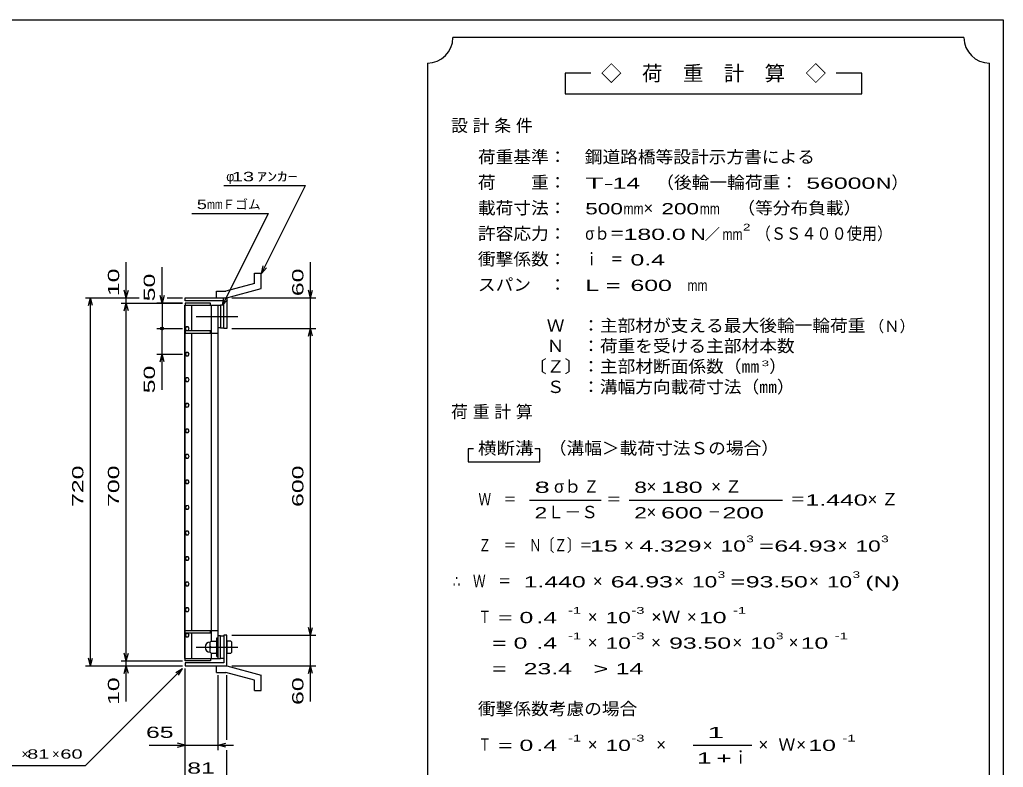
# Model space of a CAD drawing. Units: millimetres, scale not verified. Extents: x -1820 to 1731, y -1282 to 1054.
# Drawn here: x -194 to 1731, y -410 to 1054 of the extents above; entities that cross this region are included whole.
import ezdxf
from ezdxf.enums import TextEntityAlignment as Align

# ---------------------------------------------------------------- set-up
doc = ezdxf.new("R2010")
doc.units = ezdxf.units.MM
doc.header["$LTSCALE"] = 10
doc.linetypes.add('CHAIN', pattern=[18.5, 12, -1.5, 3.5, -1.5])
for name, color, linetype, lineweight in [('0_2', 150, 'Continuous', 25), ('16', 3, 'Continuous', 25), ('19', 6, 'Continuous', 25), ('22', 4, 'Continuous', 25), ('24', 2, 'Continuous', 25)]:
    doc.layers.add(name, color=color, linetype=linetype, lineweight=lineweight)
doc.styles.add('ベクトル', font='')
doc.styles.get('ベクトル').set_extended_font_data('ベクトル')

msp = doc.modelspace()

# ---------------------------------------------------------------- linework, layer by layer
at = {"layer": '0_2'}
for p, q in [((-1729, 1053.5), (1731, 1053.5)), ((1731, 1053.5), (1731, -1146.5))]:
    msp.add_line(p, q, dxfattribs=at)
at = {"layer": '16'}
for p, q in [((129.3, -196.5), (129.3, 494.5)), ((129.3, 494.5), (130, 494.5)), ((180, 499), (130, 499)), ((130, 499), (130, 494.5)), ((130, 494.5), (180, 494.5)), ((130, -196.5), (130, 494.5)), ((130, 494.5), (195, 494.5)), ((143.5, 444.5), (143.5, 494.5)), ((180, 494.5), (180, 499)), ((181.5, -161.5), (181.5, 494.5)), ((195, -196.5), (195, 494.5)), ((195, 494.5), (199.5, 494.5)), ((199.5, 494.5), (199.5, 450.5)), ((205.5, 494.5), (199.5, 494.5)), ((205.5, 450.5), (205.5, 494.5)), ((131.98, 452.45), (130, 448.97)), ((130, 448.97), (132.02, 445.52)), ((130, 444.5), (130, 440)), ((180, 444.5), (130, 444.5)), ((135.98, 452.48), (131.98, 452.45)), ((132.02, 445.52), (136.02, 445.55)), ((138, 449), (135.98, 452.48)), ((136.02, 445.55), (138, 449.03)), ((180, 440), (180, 444.5)), ((199.5, 450.5), (195, 450.5)), ((199.5, 450.5), (205.5, 450.5)), ((130, 440), (195, 440)), ((143.5, -142), (143.5, 440)), ((131.98, 402.45), (130, 398.97)), ((130, 398.97), (132.02, 395.52)), ((135.98, 402.48), (131.98, 402.45)), ((132.02, 395.52), (136.02, 395.55)), ((138, 399), (135.98, 402.48)), ((136.02, 395.55), (138, 399.03)), ((131.98, 352.45), (130, 348.97)), ((130, 348.97), (132.02, 345.52)), ((135.98, 352.48), (131.98, 352.45)), ((138, 349), (135.98, 352.48)), ((136.02, 345.55), (138, 349.03)), ((132.02, 345.52), (136.02, 345.55)), ((131.98, 302.45), (130, 298.97)), ((130, 298.97), (132.02, 295.52)), ((135.98, 302.48), (131.98, 302.45)), ((132.02, 295.52), (136.02, 295.55)), ((138, 299), (135.98, 302.48)), ((136.02, 295.55), (138, 299.03)), ((131.98, 252.45), (130, 248.97)), ((135.98, 252.48), (131.98, 252.45)), ((138, 249), (135.98, 252.48)), ((130, 248.97), (132.02, 245.52)), ((132.02, 245.52), (136.02, 245.55)), ((136.02, 245.55), (138, 249.03)), ((131.98, 202.45), (130, 198.97)), ((130, 198.97), (132.02, 195.52)), ((135.98, 202.48), (131.98, 202.45)), ((132.02, 195.52), (136.02, 195.55)), ((138, 199), (135.98, 202.48)), ((136.02, 195.55), (138, 199.03)), ((131.98, 152.45), (130, 148.97)), ((130, 148.97), (132.02, 145.52)), ((135.98, 152.48), (131.98, 152.45)), ((132.02, 145.52), (136.02, 145.55)), ((138, 149), (135.98, 152.48)), ((136.02, 145.55), (138, 149.03)), ((131.98, 102.45), (130, 98.97)), ((130, 98.97), (132.02, 95.52)), ((135.98, 102.48), (131.98, 102.45)), ((138, 99), (135.98, 102.48)), ((136.02, 95.55), (138, 99.03)), ((132.02, 95.52), (136.02, 95.55)), ((131.98, 52.45), (130, 48.97)), ((130, 48.97), (132.02, 45.52)), ((135.98, 52.48), (131.98, 52.45)), ((132.02, 45.52), (136.02, 45.55)), ((138, 49), (135.98, 52.48)), ((136.02, 45.55), (138, 49.03)), ((131.98, 2.45), (130, -1.03)), ((135.98, 2.48), (131.98, 2.45)), ((138, -1), (135.98, 2.48)), ((130, -1.03), (132.02, -4.48)), ((132.02, -4.48), (136.02, -4.45)), ((136.02, -4.45), (138, -0.97)), ((131.98, -47.55), (130, -51.03)), ((130, -51.03), (132.02, -54.48)), ((135.98, -47.52), (131.98, -47.55)), ((132.02, -54.48), (136.02, -54.45)), ((138, -51), (135.98, -47.52)), ((136.02, -54.45), (138, -50.97)), ((131.98, -97.55), (130, -101.03)), ((130, -101.03), (132.02, -104.48)), ((135.98, -97.52), (131.98, -97.55)), ((132.02, -104.48), (136.02, -104.45)), ((138, -101), (135.98, -97.52)), ((136.02, -104.45), (138, -100.97)), ((130, -146.5), (130, -142)), ((130, -142), (195, -142)), ((130, -146.5), (180, -146.5)), ((131.98, -147.55), (130, -151.03)), ((130, -151.03), (132.02, -154.48)), ((135.98, -147.52), (131.98, -147.55)), ((138, -151), (135.98, -147.52)), ((136.02, -154.45), (138, -150.97)), ((143.5, -196.5), (143.5, -146.5)), ((180, -146.5), (180, -142)), ((199.5, -152.5), (195, -152.5)), ((199.5, -196.5), (199.5, -152.5)), ((199.5, -152.5), (205.5, -152.5)), ((205.5, -152.5), (205.5, -196.5)), ((132.02, -154.48), (136.02, -154.45)), ((181, -162.5), (179, -164.5)), ((179, -184.5), (179, -164.5)), ((181, -174.5), (179, -172.5)), ((181, -162.5), (190, -162.5)), ((192, -164.5), (190, -162.5)), ((190, -174.5), (192, -172.5)), ((192, -193), (192, -156)), ((192, -156), (195, -156)), ((195, -193), (195, -156)), ((181, -174.5), (179, -176.5)), ((179, -184.5), (181, -186.5)), ((181, -174.5), (190, -174.5)), ((181, -186.5), (190, -186.5)), ((181.5, -196.5), (181.5, -187.5)), ((192, -176.5), (190, -174.5)), ((190, -186.5), (192, -184.5)), ((129.3, -196.5), (130, -196.5)), ((130, -196.5), (180, -196.5)), ((130, -201), (130, -196.5)), ((130, -196.5), (195, -196.5)), ((180, -201), (130, -201)), ((180, -196.5), (180, -201)), ((192, -193), (195, -193)), ((195, -196.5), (199.5, -196.5)), ((205.5, -196.5), (199.5, -196.5))]:
    msp.add_line(p, q, dxfattribs=at)
at = {"layer": '16', "linetype": 'CHAIN'}
for p, q in [((152, 472.5), (233, 472.5)), ((152, -174.5), (233, -174.5))]:
    msp.add_line(p, q, dxfattribs=at)
at = {"layer": '16'}
msp.add_arc((179, -174.5), 10, 90, 270, dxfattribs=at)
at = {"layer": '19'}
for p, q in [((266.11, 557.12), (279.11, 557.12)), ((266.11, 537.1), (266.11, 557.12)), ((279.11, 527.12), (279.11, 557.12)), ((191.49, 522.01), (209.78, 522.01)), ((191.49, 509.01), (191.49, 522.01)), ((266.11, 537.1), (209.78, 522.01)), ((211.5, 509), (279.11, 527.12)), ((130, 503), (130, 509)), ((130, 509), (211.5, 509)), ((205.5, 503), (130, 503)), ((191.5, 509), (211.5, 509)), ((205.5, 449), (205.5, 503)), ((211.5, 509), (211.5, 449)), ((211.5, 449), (205.5, 449)), ((211.5, -151), (205.5, -151)), ((205.5, -151), (205.5, -205)), ((211.5, -211), (211.5, -151)), ((219.5, -162.5), (211.5, -162.5)), ((211.5, -162.5), (211.5, -186.5)), ((221.5, -164.5), (219.5, -162.5)), ((221.5, -172.5), (219.5, -174.5)), ((221.5, -184.5), (221.5, -164.5)), ((211.5, -174.5), (219.5, -174.5)), ((211.5, -186.5), (219.5, -186.5)), ((219.5, -174.5), (221.5, -176.5)), ((219.5, -186.5), (221.5, -184.5)), ((130, -205), (130, -211)), ((205.5, -205), (130, -205)), ((130, -211), (211.5, -211)), ((191.49, -224.01), (191.49, -211.01)), ((191.5, -211), (211.5, -211)), ((211.5, -211), (279.11, -229.12)), ((191.49, -224.01), (209.78, -224.01)), ((266.11, -239.1), (209.78, -224.01)), ((279.11, -259.12), (279.11, -229.12)), ((266.11, -259.12), (266.11, -239.1)), ((266.11, -259.12), (279.11, -259.12))]:
    msp.add_line(p, q, dxfattribs=at)
at = {"layer": '22'}
for p, q in [((205.5, 729), (365.5, 729)), ((279.5, 557), (365.5, 729)), ((143, 674.5), (293, 674.5)), ((203, 494.5), (293, 674.5)), ((15, 509), (15, 579)), ((375.5, 509), (375.5, 579)), ((85, 499), (85, 569)), ((279.5, 557), (282.5, 571.6)), ((279.5, 557), (289.5, 568)), ((15, 509), (11, 524)), ((15, 509), (19, 524)), ((375.5, 509), (371.5, 524)), ((375.5, 509), (379.5, 524)), ((-65, 509), (40, 509)), ((-59, 494), (-55, 509)), ((-51, 494), (-55, 509)), ((-55, -211), (-55, 509)), ((5, 509), (40, 509)), ((15, 499), (15, 509)), ((85, 499), (81, 514)), ((89, 514), (85, 499)), ((95, 509), (125, 509)), ((95, 509), (125, 509)), ((203, 494.5), (206, 509.1)), ((203, 494.5), (213, 505.5)), ((221.5, 509), (385.5, 509)), ((375.5, 449), (375.5, 509)), ((5, 499), (125, 499)), ((11, 484), (15, 499)), ((19, 484), (15, 499)), ((15, -201), (15, 499)), ((125, 499), (75, 499)), ((85, 499), (85, 449)), ((75, 449), (125, 449)), ((85, 399), (85, 449)), ((221.5, 449), (385.5, 449)), ((371.5, 434), (375.5, 449)), ((379.5, 434), (375.5, 449)), ((375.5, -151), (375.5, 449)), ((75, 399), (125, 399)), ((81, 384), (85, 399)), ((89, 384), (85, 399)), ((85, 329), (85, 399)), ((221.5, -151), (385.5, -151)), ((375.5, -151), (371.5, -136)), ((375.5, -151), (379.5, -136)), ((375.5, -211), (375.5, -151)), ((15, -201), (11, -186)), ((15, -201), (19, -186)), ((-65, -211), (125, -211)), ((-55, -211), (-59, -196)), ((-55, -211), (-51, -196)), ((5, -201), (125, -201)), ((5, -211), (125, -211)), ((11, -226), (15, -211)), ((15, -211), (15, -201)), ((19, -226), (15, -211)), ((15, -281), (15, -211)), ((221.5, -211), (385.5, -211)), ((371.5, -226), (375.5, -211)), ((379.5, -226), (375.5, -211)), ((375.5, -281), (375.5, -211)), ((-65, -406), (125, -216)), ((112, -224), (125, -216)), ((117, -229), (125, -216)), ((130, -376), (130, -216)), ((130, -446), (130, -216)), ((195, -376), (195, -229)), ((211.5, -356), (211.5, -229)), ((130, -366), (115, -362)), ((195, -366), (210, -362)), ((60, -366), (130, -366)), ((115, -370), (130, -366)), ((130, -366), (195, -366)), ((210, -370), (195, -366)), ((195, -366), (225, -366)), ((211.5, -446), (211.5, -376)), ((-265, -406), (-65, -406))]:
    msp.add_line(p, q, dxfattribs=at)
msp.add_circle((85, 449), 3, dxfattribs=at)
at = {"layer": '24', "color": 4}
for p, q in [((1654, 1018.5), (654, 1018.5)), ((604, 968.5), (604, -581.5)), ((1704, -581.5), (1704, 968.5)), ((924, 948.5), (874, 948.5)), ((874, 948.5), (874, 908.5)), ((1454, 948.5), (1404, 948.5)), ((1454, 908.5), (1454, 948.5)), ((874, 908.5), (1454, 908.5)), ((694, 213.5), (684, 213.5)), ((684, 213.5), (684, 188.5)), ((824, 213.5), (814, 213.5)), ((824, 188.5), (824, 213.5)), ((684, 188.5), (824, 188.5)), ((804, 113.5), (944, 113.5)), ((999, 113.5), (1299, 113.5)), ((1124, -366.5), (1239, -366.5))]:
    msp.add_line(p, q, dxfattribs=at)
for centre, start, end in [((604, 1018.5), 270, 0), ((1704, 1018.5), 180, 270)]:
    msp.add_arc(centre, 50, start, end, dxfattribs=at)

# ---------------------------------------------------------------- texts
at = {"layer": '22', "color": 2, "style": 'ベクトル'}
for s, p in [('φ', (210.5, 746.5)), ('Ｆゴム', (203, 692)), ('×', (-190, -383.5)), ('×', (-130, -383.5))]:
    msp.add_text(s, height=18.33, dxfattribs=at).set_placement(p, align=Align.MIDDLE_LEFT)
for s, height, width, p in [(' 13 ', 18.33, 1.6, (210.5, 746.5)), ('ｱﾝｶｰ', 18.33, 1.6, (270.5, 746.5)), ('5', 18.33, 1.45, (153, 692)), ('mm', 18.33, 0.75, (173, 692)), (' 65 ', 21.99, 1.65, (40, -341)), (' 81 ', 18.33, 1.6, (-190, -383.5)), (' 60 ', 18.33, 1.6, (-125, -383.5)), (' 81 ', 21.99, 1.65, (120.75, -411))]:
    msp.add_text(s, height=height, dxfattribs=dict(at, width=width)).set_placement(p, align=Align.MIDDLE_LEFT)
at = {"layer": '22', "color": 2, "style": 'ベクトル', "width": 1.65}
for s, p in [(' 10 ', (-10, 499)), (' 60 ', (350.5, 499)), (' 50 ', (60, 489)), (' 50 ', (60, 309)), (' 720 ', (-80, 86.5)), (' 700 ', (-10, 86.5)), (' 600 ', (350.5, 86.5)), (' 10 ', (-10, -301)), (' 60 ', (350.5, -301))]:
    msp.add_text(s, height=21.99, rotation=90, dxfattribs=at).set_placement(p, align=Align.MIDDLE_LEFT)
at = {"layer": '24', "style": 'ベクトル'}
for s, height, p in [('◇\u3000荷\u3000重\u3000計\u3000算\u3000◇', 29.33, (944, 948.5)), ('）', 24.19, (1512, 735)), ('×', 24.19, (1027, 685)), ('／', 21.99, (1146.5, 633.5)), ('（Ｎ）', 21.99, (1468, 453.5)), ('）', 24.19, (1273, 375)), ('σｂ', 24.19, (852, 140)), ('×', 24.19, (1033, 140)), ('Ｌ－Ｓ', 24.19, (839, 90)), ('×', 24.19, (1033, 90)), ('×', 24.19, (989, 25)), ('×', 24.19, (1143, 25)), ('×', 24.19, (1407, 25)), ('×', 24.19, (928, -45)), ('×', 24.19, (1087, -45)), ('×', 24.19, (1351, -45)), ('×', 24.19, (918, -115)), ('×', 24.19, (1112, -115)), ('×', 24.19, (918, -165)), ('×', 24.19, (1042, -165)), ('×', 24.19, (1201, -165)), ('×', 24.19, (1311, -165)), ('×', 24.19, (918, -365)), ('×', 24.19, (1052, -365)), ('×', 24.19, (1252, -365)), ('Ｗ', 24.19, (1291, -365)), ('×', 24.19, (1326, -365)), ('ｉ', 24.19, (1200.5, -390))]:
    msp.add_text(s, height=height, dxfattribs=at).set_placement(p, align=Align.MIDDLE_LEFT)
for s, height, width, p in [('荷重基準：\u3000', 24.19, 1.05, (703, 785)), ('鋼道路橋等設計示方書による', 24.19, 1.05, (912, 785)), ('荷\u3000\u3000重：\u3000', 24.19, 1.05, (703, 735)), ('（後輪一輪荷重：', 24.19, 1.05, (1052, 735)), ('T-', 21.99, 2, (913, 733.5)), (' 14 ', 21.99, 1.65, (953, 733.5)), (' 56000', 21.99, 1.65, (1332, 733.5)), ('N', 21.99, 1.4, (1482, 733.5)), ('載荷寸法：\u3000', 24.19, 1.05, (703, 685)), ('500', 21.99, 1.5, (913, 683.5)), ('200', 21.99, 1.5, (1062, 683.5)), ('\u3000（等分布負載）', 24.19, 1.05, (1176, 685)), ('mm', 21.99, 0.8, (988, 683.5)), ('mm', 21.99, 0.8, (1137, 683.5)), ('許容応力：\u3000', 24.19, 1.05, (703, 635)), ('σｂ＝', 24.19, 0.9, (913, 635)), ('180.0', 21.99, 1.65, (988, 633.5)), ('N', 21.99, 1.4, (1119, 633.5)), ('mm', 21.99, 0.8, (1181.5, 633.5)), ('2', 13.2, 1.5, (1221.5, 647.5)), ('（ＳＳ４００使用）', 24.19, 0.9, (1246.5, 635)), ('衝撃係数：\u3000', 24.19, 1.05, (703, 585)), ('ｉ\u3000＝', 24.19, 0.75, (913, 585)), (' 0.4', 21.99, 1.65, (988, 583.5)), ('スパン\u3000：\u3000', 24.19, 1.05, (703, 535)), ('L =', 21.99, 1.65, (913, 533.5)), (' 600 ', 21.99, 1.65, (988, 533.5)), ('mm', 21.99, 0.8, (1113, 533.5)), ('\u3000Ｗ\u3000：主部材が支える最大後輪一輪荷重', 24.19, 1.05, (803, 455)), ('\u3000Ｎ\u3000：荷重を受ける主部材本数', 24.19, 1.05, (803, 415)), ('〔Ｚ〕：主部材断面係数（㎜', 24.19, 1.05, (803, 375)), ('3', 11, 1.8, (1258, 381)), ('\u3000Ｓ\u3000：溝幅方向載荷寸法（㎜）', 24.19, 1.05, (803, 335)), ('\u3000（溝幅＞載荷寸法Ｓの場合）', 24.19, 1.05, (807, 215)), ('横断溝', 24.19, 1.1, (703, 215)), ('8', 21.99, 1.8, (814, 138.5)), ('Ｚ', 24.19, 0.9, (910, 140)), ('8', 21.99, 1.5, (1009, 138.5)), (' 180 ', 21.99, 1.65, (1048, 138.5)), ('Ｗ\u3000＝', 24.19, 0.75, (704, 115)), ('＝', 24.19, 0.9, (954, 115)), ('＝', 24.19, 0.9, (1314, 115)), ('1.440', 21.99, 1.65, (1344, 113.5)), ('2', 21.99, 1.5, (814, 88.5)), ('2', 21.99, 1.5, (1009, 88.5)), (' 600 ', 21.99, 1.65, (1048, 88.5)), (' 200 ', 21.99, 1.65, (1168, 88.5)), ('－', 24.19, 0.75, (1153, 90)), ('Ｚ\u3000＝\u3000Ｎ〔Ｚ〕＝', 24.19, 0.75, (704, 25)), ('3', 13.2, 1.5, (1228, 37.5)), ('3', 13.2, 1.5, (1492, 37.5)), (' 15 ', 21.99, 1.65, (909, 23.5)), ('4.329', 21.99, 1.65, (1019, 23.5)), ('10', 21.99, 1.5, (1178, 23.5)), ('=', 21.99, 1.7, (1253, 23.5)), ('64.93', 21.99, 1.65, (1283, 23.5)), ('10', 21.99, 1.5, (1442, 23.5)), ('∴\u3000Ｗ\u3000＝', 24.19, 0.75, (654, -45)), (' 1.440', 21.99, 1.65, (779, -46.5)), ('64.93', 21.99, 1.65, (963, -46.5)), ('10', 21.99, 1.5, (1122, -46.5)), ('3', 13.2, 1.5, (1172, -32.5)), ('93.50', 21.99, 1.65, (1227, -46.5)), ('10', 21.99, 1.5, (1386, -46.5)), ('3', 13.2, 1.5, (1436, -32.5)), ('(N)', 21.99, 1.65, (1461, -46.5)), ('=', 21.99, 1.7, (1197, -46.5)), ('-1', 13.2, 1.65, (879, -102.5)), ('-3', 13.2, 1.65, (1003, -102.5)), ('-1', 13.2, 1.65, (1202, -102.5)), ('Ｔ', 24.19, 0.75, (704, -115)), (' = 0', 21.99, 1.65, (729, -116.5)), (' .4 ', 21.99, 1.65, (804, -116.5)), ('10', 21.99, 1.5, (953, -116.5)), ('×Ｗ', 24.19, 1.1, (1042, -115)), (' 10 ', 21.99, 1.65, (1122, -116.5)), ('-1', 13.2, 1.65, (879, -152.5)), ('-3', 13.2, 1.65, (1003, -152.5)), ('3', 13.2, 1.5, (1286, -152.5)), ('-1', 13.2, 1.65, (1401, -152.5)), ('  = 0', 21.99, 1.65, (704, -166.5)), (' .4 ', 21.99, 1.65, (804, -166.5)), ('10', 21.99, 1.5, (953, -166.5)), ('93.50', 21.99, 1.65, (1077, -166.5)), ('10', 21.99, 1.5, (1236, -166.5)), (' 10 ', 21.99, 1.65, (1321, -166.5)), (' 23.4', 21.99, 1.65, (779, -216.5)), ('>', 21.99, 1.7, (929, -216.5)), (' 14 ', 21.99, 1.65, (959, -216.5)), ('  =', 21.99, 1.65, (704, -216.5)), ('衝撃係数考慮の場合', 24.19, 1.05, (703, -295)), ('-1', 13.2, 1.65, (879, -352.5)), ('-3', 13.2, 1.65, (1003, -352.5)), ('-1', 13.2, 1.65, (1416, -352.5)), ('Ｔ', 24.19, 0.75, (704, -365)), (' = 0', 21.99, 1.65, (729, -366.5)), (' .4 ', 21.99, 1.65, (804, -366.5)), ('10', 21.99, 1.5, (953, -366.5)), (' 10 ', 21.99, 1.65, (1336, -366.5))]:
    msp.add_text(s, height=height, dxfattribs=dict(at, width=width)).set_placement(p, align=Align.MIDDLE_LEFT)
at = {"layer": '24', "attachment_point": 4, "style": 'ベクトル'}
for s, insert, char_height in [('\\T1.28;設計条件', (650.5, 845), 24.19), ('\\T1.28;荷重計算', (650.5, 285), 24.19), ('\\T1.42;×Ｚ', (1159.5, 140), 24.19), ('\\T1.42;×Ｚ', (1465.5, 115), 24.19), ('\\T1.25;\\W2;\\~1\\~', (1131.5, -341.5), 21.99), ('\\T1.33;\\W1.75;1+', (1131.5, -391.5), 21.99)]:
    msp.add_mtext(s, dxfattribs=dict(at, insert=insert, char_height=char_height))

doc.saveas('drawing.dxf')
